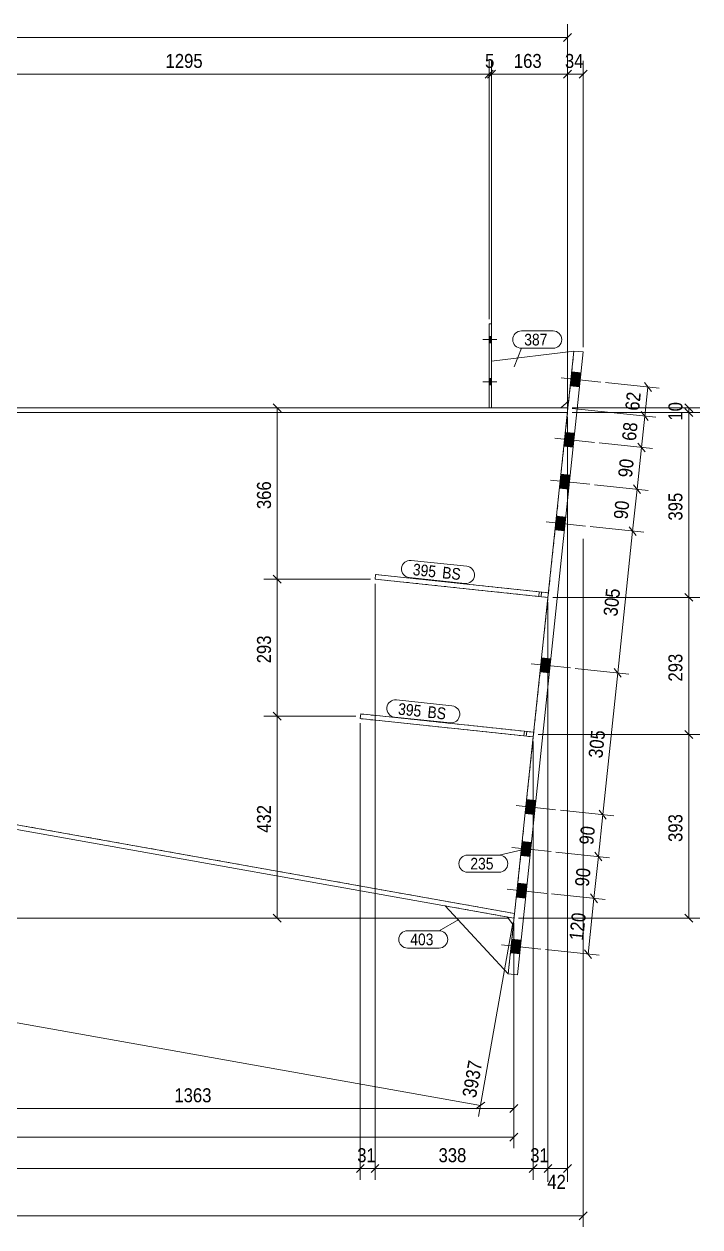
# Model space of a CAD drawing. Header units: millimetres. Extents: x 2 to 1174, y 1 to 825.
# Drawn here: x 835.3 to 979.8, y 291.5 to 548.8 of the extents above; entities that cross this region are included whole.
import ezdxf

# ---------------------------------------------------------------- set-up
doc = ezdxf.new("R2010")
doc.units = ezdxf.units.MM
doc.linetypes.add('XKITLINE00', pattern=[0])
doc.linetypes.add('XKITLINE01', pattern=[4, 1, -1, 1, -1])
for name, color, linetype, lineweight in [('Bolt', 3, 'Continuous', 0), ('Dimensions', 7, 'Continuous', 0), ('Part', 2, 'Continuous', 0), ('PartMark', 7, 'Continuous', 0)]:
    doc.layers.add(name, color=color, linetype=linetype, lineweight=lineweight)
doc.styles.add('ARIAL', font='ARIAL.TTF')

# ---------------------------------------------------------------- blocks, each defined once
blk = doc.blocks.new('*A35')
at = {"layer": 'Part', "color": 2, "linetype": 'XKITLINE00', "lineweight": 0}
for p, q in [((935.25, 484.69), (934.75, 484.69)), ((934.75, 484.69), (934.75, 466.69)), ((935.25, 466.69), (935.25, 484.69))]:
    blk.add_line(p, q, dxfattribs=at)
at = {"layer": 'Part', "color": 7, "linetype": 'XKITLINE01', "lineweight": 0}
blk.add_line((934.75, 466.69), (935.25, 466.69), dxfattribs=at)
blk = doc.blocks.new('*A36')
at = {"layer": 'Part', "color": 2, "linetype": 'XKITLINE00', "lineweight": 0}
for p, q in [((952.91, 478.85), (935.25, 476.69)), ((935.25, 476.69), (935.26, 466.69)), ((950.12, 466.69), (951.78, 468.18))]:
    blk.add_line(p, q, dxfattribs=at)
at = {"layer": 'Part', "color": 7, "linetype": 'XKITLINE01', "lineweight": 0}
for p, q in [((951.78, 468.18), (952.91, 478.85)), ((935.26, 466.69), (950.12, 466.69))]:
    blk.add_line(p, q, dxfattribs=at)
blk = doc.blocks.new('*A40')
at = {"layer": 'Part', "color": 2, "linetype": 'XKITLINE00', "lineweight": 0}
for p, q in [((910.46, 431.04), (910.35, 430.05)), ((947.35, 426.14), (910.35, 430.05)), ((947.45, 427.14), (910.46, 431.04)), ((945.36, 426.35), (945.46, 427.35))]:
    blk.add_line(p, q, dxfattribs=at)
at = {"layer": 'Part', "color": 7, "linetype": 'XKITLINE01', "lineweight": 0}
for p, q in [((945.86, 426.3), (945.96, 427.3)), ((947.45, 427.14), (947.35, 426.14))]:
    blk.add_line(p, q, dxfattribs=at)
blk = doc.blocks.new('*A41')
at = {"layer": 'Part', "color": 2, "linetype": 'XKITLINE00', "lineweight": 0}
for p, q in [((907.31, 401.21), (907.21, 400.21)), ((944.2, 396.31), (907.21, 400.21)), ((944.31, 397.3), (907.31, 401.21)), ((942.21, 396.52), (942.32, 397.51))]:
    blk.add_line(p, q, dxfattribs=at)
at = {"layer": 'Part', "color": 7, "linetype": 'XKITLINE01', "lineweight": 0}
for p, q in [((942.71, 396.47), (942.81, 397.46)), ((944.31, 397.3), (944.2, 396.31))]:
    blk.add_line(p, q, dxfattribs=at)
blk = doc.blocks.new('*A42')
at = {"layer": 'Part', "color": 7, "linetype": 'XKITLINE01', "lineweight": 0}
for p, q in [((910.35, 430.05), (910.46, 431.04)), ((947.35, 426.14), (910.35, 430.05)), ((947.45, 427.14), (910.46, 431.04)), ((945.36, 426.35), (945.46, 427.35)), ((945.86, 426.3), (945.96, 427.3)), ((947.45, 427.14), (947.35, 426.14))]:
    blk.add_line(p, q, dxfattribs=at)
blk = doc.blocks.new('*A43')
at = {"layer": 'Part', "color": 7, "linetype": 'XKITLINE01', "lineweight": 0}
for p, q in [((907.21, 400.21), (907.31, 401.21)), ((944.2, 396.31), (907.21, 400.21)), ((944.31, 397.3), (907.31, 401.21)), ((942.21, 396.52), (942.32, 397.51)), ((942.71, 396.47), (942.81, 397.46)), ((944.31, 397.3), (944.2, 396.31))]:
    blk.add_line(p, q, dxfattribs=at)
blk = doc.blocks.new('*A44')
at = {"layer": 'Part', "color": 2, "linetype": 'XKITLINE00', "lineweight": 0}
for p, q in [((938.85, 345.59), (925.34, 360.15)), ((938.63, 357.78), (939.95, 356.03))]:
    blk.add_line(p, q, dxfattribs=at)
at = {"layer": 'Part', "color": 7, "linetype": 'XKITLINE01', "lineweight": 0}
for p, q in [((925.34, 360.15), (938.63, 357.78)), ((939.95, 356.03), (938.85, 345.59))]:
    blk.add_line(p, q, dxfattribs=at)
blk = doc.blocks.new('*A45')
at = {"layer": 'Part', "color": 7, "linetype": 'XKITLINE01', "lineweight": 0}
for p, q in [((552.43, 465.69), (951.52, 465.69)), ((951.52, 465.69), (940.21, 358.51)), ((940.21, 358.51), (552.6, 427.67))]:
    blk.add_line(p, q, dxfattribs=at)
blk = doc.blocks.new('*A50')
at = {"layer": 'Part', "color": 2, "linetype": 'XKITLINE00', "lineweight": 0}
for p, q in [((552.6, 427.67), (940.21, 358.51)), ((940.04, 357.53), (552.43, 426.69)), ((940.21, 358.51), (940.04, 357.53))]:
    blk.add_line(p, q, dxfattribs=at)
blk = doc.blocks.new('*A52')
at = {"layer": 'Part', "color": 2, "linetype": 'XKITLINE00', "lineweight": 0}
for p, q in [((552.43, 466.69), (951.52, 466.69)), ((951.52, 466.69), (951.52, 465.69)), ((951.52, 465.69), (552.43, 465.69))]:
    blk.add_line(p, q, dxfattribs=at)
blk = doc.blocks.new('*A53')
at = {"layer": 'Part', "color": 2, "linetype": 'XKITLINE00', "lineweight": 0}
for p, q in [((952.91, 478.85), (938.85, 345.59)), ((954.9, 478.64), (952.91, 478.85)), ((940.84, 345.38), (954.9, 478.64)), ((938.85, 345.59), (940.84, 345.38))]:
    blk.add_line(p, q, dxfattribs=at)
blk = doc.blocks.new('*A75')
at = {"layer": 'Bolt'}
for points in [[(934.75, 481.99), (935.25, 481.99), (935.25, 480.59), (934.75, 480.59)], [(934.75, 481.99), (935.25, 481.99), (935.25, 480.59), (934.75, 480.59)], [(934.75, 472.99), (935.25, 472.99), (935.25, 471.59), (934.75, 471.59)], [(934.75, 472.99), (935.25, 472.99), (935.25, 471.59), (934.75, 471.59)]]:
    blk.add_hatch(color=3, dxfattribs=at).paths.add_polyline_path(points, flags=17)
at = {"layer": 'Bolt', "color": 3, "linetype": 'XKITLINE00', "lineweight": 0}
for p, q in [((936.41, 481.29), (933.41, 481.29)), ((936.41, 481.29), (933.41, 481.29)), ((935.25, 481.99), (934.75, 481.99)), ((935.25, 481.99), (934.75, 481.99)), ((935.25, 480.59), (934.75, 480.59)), ((935.25, 480.59), (934.75, 480.59)), ((936.41, 472.29), (933.41, 472.29)), ((936.41, 472.29), (933.41, 472.29)), ((935.25, 472.99), (934.75, 472.99)), ((935.25, 472.99), (934.75, 472.99)), ((935.25, 471.59), (934.75, 471.59)), ((935.25, 471.59), (934.75, 471.59))]:
    blk.add_line(p, q, dxfattribs=at)
blk = doc.blocks.new('*A76')
at = {"layer": 'Bolt'}
for points in [[(954.11, 471.18), (952.12, 471.39), (952.44, 474.38), (954.42, 474.17)], [(954.11, 471.18), (952.12, 471.39), (952.44, 474.38), (954.42, 474.17)], [(952.75, 458.25), (950.76, 458.46), (951.07, 461.45), (953.06, 461.24)], [(952.75, 458.25), (950.76, 458.46), (951.07, 461.45), (953.06, 461.24)], [(951.8, 449.3), (949.81, 449.51), (950.13, 452.5), (952.12, 452.29)], [(951.8, 449.3), (949.81, 449.51), (950.13, 452.5), (952.12, 452.29)], [(950.86, 440.35), (948.87, 440.56), (949.18, 443.55), (951.17, 443.34)], [(950.86, 440.35), (948.87, 440.56), (949.18, 443.55), (951.17, 443.34)], [(947.66, 410.02), (945.67, 410.23), (945.98, 413.22), (947.97, 413.01)], [(947.66, 410.02), (945.67, 410.23), (945.98, 413.22), (947.97, 413.01)], [(944.46, 379.69), (942.47, 379.9), (942.78, 382.88), (944.77, 382.67)], [(944.46, 379.69), (942.47, 379.9), (942.78, 382.88), (944.77, 382.67)], [(943.51, 370.74), (941.53, 370.95), (941.84, 373.93), (943.83, 373.72)], [(943.51, 370.74), (941.53, 370.95), (941.84, 373.93), (943.83, 373.72)], [(942.57, 361.79), (940.58, 362), (940.9, 364.98), (942.89, 364.77)], [(942.57, 361.79), (940.58, 362), (940.9, 364.98), (942.89, 364.77)], [(941.31, 349.86), (939.32, 350.07), (939.64, 353.05), (941.63, 352.84)], [(941.31, 349.86), (939.32, 350.07), (939.64, 353.05), (941.63, 352.84)]]:
    blk.add_hatch(color=3, dxfattribs=at).paths.add_polyline_path(points, flags=17)
at = {"layer": 'Bolt', "color": 3, "linetype": 'XKITLINE00', "lineweight": 0}
for p, q in [((954.42, 474.17), (952.44, 474.38)), ((954.42, 474.17), (952.44, 474.38)), ((958.64, 472.21), (950.19, 473.1)), ((958.64, 472.21), (950.19, 473.1)), ((954.11, 471.18), (952.12, 471.39)), ((954.11, 471.18), (952.12, 471.39)), ((953.06, 461.24), (951.07, 461.45)), ((953.06, 461.24), (951.07, 461.45)), ((957.28, 459.28), (948.83, 460.18)), ((957.28, 459.28), (948.83, 460.18)), ((952.75, 458.25), (950.76, 458.46)), ((952.75, 458.25), (950.76, 458.46)), ((956.33, 450.33), (947.88, 451.23)), ((956.33, 450.33), (947.88, 451.23)), ((952.12, 452.29), (950.13, 452.5)), ((952.12, 452.29), (950.13, 452.5)), ((951.8, 449.3), (949.81, 449.51)), ((951.8, 449.3), (949.81, 449.51)), ((951.17, 443.34), (949.18, 443.55)), ((951.17, 443.34), (949.18, 443.55)), ((955.39, 441.38), (946.94, 442.28)), ((955.39, 441.38), (946.94, 442.28)), ((950.86, 440.35), (948.87, 440.56)), ((950.86, 440.35), (948.87, 440.56)), ((952.19, 411.05), (943.74, 411.94)), ((952.19, 411.05), (943.74, 411.94)), ((947.97, 413.01), (945.98, 413.22)), ((947.97, 413.01), (945.98, 413.22)), ((947.66, 410.02), (945.67, 410.23)), ((947.66, 410.02), (945.67, 410.23)), ((948.99, 380.72), (940.54, 381.61)), ((948.99, 380.72), (940.54, 381.61)), ((944.77, 382.67), (942.78, 382.88)), ((944.77, 382.67), (942.78, 382.88)), ((944.46, 379.69), (942.47, 379.9)), ((944.46, 379.69), (942.47, 379.9)), ((943.83, 373.72), (941.84, 373.93)), ((943.83, 373.72), (941.84, 373.93)), ((948.05, 371.77), (939.59, 372.66)), ((948.05, 371.77), (939.59, 372.66)), ((943.51, 370.74), (941.53, 370.95)), ((943.51, 370.74), (941.53, 370.95)), ((947.1, 362.82), (938.65, 363.71)), ((947.1, 362.82), (938.65, 363.71)), ((942.89, 364.77), (940.9, 364.98)), ((942.89, 364.77), (940.9, 364.98)), ((942.57, 361.79), (940.58, 362)), ((942.57, 361.79), (940.58, 362)), ((941.63, 352.84), (939.64, 353.05)), ((941.63, 352.84), (939.64, 353.05)), ((945.85, 350.89), (937.39, 351.78)), ((945.85, 350.89), (937.39, 351.78)), ((941.31, 349.86), (939.32, 350.07)), ((941.31, 349.86), (939.32, 350.07))]:
    blk.add_line(p, q, dxfattribs=at)
blk = doc.blocks.new('*A182')
at = {"layer": 'Dimensions', "color": 7, "linetype": 'XKITLINE00', "lineweight": 0}
for p, q in [((951.52, 466.69), (951.52, 548.8)), ((115.45, 545.95), (951.52, 545.95)), ((952.37, 546.8), (950.67, 545.1))]:
    blk.add_line(p, q, dxfattribs=at)
at = {"layer": 'Dimensions', "color": 3}
blk.add_point((951.52, 545.95), dxfattribs=at)
blk = doc.blocks.new('*A184')
at = {"layer": 'Dimensions', "color": 7, "linetype": 'XKITLINE00', "lineweight": 0}
for p, q in [((907.21, 399.21), (907.21, 301.56)), ((115.45, 303.96), (907.21, 303.96)), ((908.05, 304.81), (906.36, 303.11))]:
    blk.add_line(p, q, dxfattribs=at)
at = {"layer": 'Dimensions', "color": 3}
blk.add_point((907.21, 303.96), dxfattribs=at)
blk = doc.blocks.new('*A186')
at = {"layer": 'Dimensions', "color": 7, "linetype": 'XKITLINE00', "lineweight": 0}
for p, q in [((954.9, 438.65), (954.9, 291.46)), ((115.45, 293.86), (954.9, 293.86)), ((955.74, 294.71), (954.05, 293.01))]:
    blk.add_line(p, q, dxfattribs=at)
at = {"layer": 'Dimensions', "color": 3}
blk.add_point((954.9, 293.86), dxfattribs=at)
blk = doc.blocks.new('*A198')
at = {"layer": 'Dimensions', "color": 7, "linetype": 'XKITLINE00', "lineweight": 0}
for p, q in [((672.1, 410.68), (647.74, 410.68)), ((649.74, 411.53), (651.43, 409.83)), ((650.59, 357.53), (650.59, 410.68)), ((649.74, 358.38), (651.43, 356.68)), ((939.04, 357.53), (647.74, 357.53))]:
    blk.add_line(p, q, dxfattribs=at)
at = {"layer": 'Dimensions', "color": 3}
for p in [(650.59, 410.68), (650.59, 357.53)]:
    blk.add_point(p, dxfattribs=at)
at = {"layer": 'Dimensions', "color": 3, "style": 'ARIAL', "width": 0.85}
for s, p in [('522', (651.89, 411.88)), ('10', (652.55, 358.73))]:
    blk.add_text(s, height=3, dxfattribs=at).set_placement(p)
blk.add_text('531', height=3, rotation=90.0002, dxfattribs=at).set_placement((649.24, 380.77))
blk = doc.blocks.new('*A199')
at = {"layer": 'Dimensions', "color": 7, "linetype": 'XKITLINE00', "lineweight": 0}
for p, q in [((940.04, 356.53), (940.04, 308.29)), ((940.89, 311.54), (939.19, 309.84)), ((552.43, 310.69), (940.04, 310.69))]:
    blk.add_line(p, q, dxfattribs=at)
at = {"layer": 'Dimensions', "color": 3}
blk.add_point((940.04, 310.69), dxfattribs=at)
blk = doc.blocks.new('*A201')
at = {"layer": 'Dimensions', "color": 7, "linetype": 'XKITLINE00', "lineweight": 0}
for p, q in [((545.28, 386.61), (932.89, 317.45)), ((939.86, 356.55), (932.47, 315.09)), ((933.87, 318.14), (931.9, 316.76))]:
    blk.add_line(p, q, dxfattribs=at)
at = {"layer": 'Dimensions', "color": 3}
blk.add_point((932.89, 317.45), dxfattribs=at)
at = {"layer": 'Dimensions', "color": 3, "style": 'ARIAL', "width": 0.85}
blk.add_text('3937', height=3, rotation=79.8818, dxfattribs=at).set_placement((931.93, 318.94))
blk = doc.blocks.new('*A202')
at = {"layer": 'Dimensions', "color": 7, "linetype": 'XKITLINE00', "lineweight": 0}
blk.add_line((939.04, 357.53), (527.72, 357.53), dxfattribs=at)
blk = doc.blocks.new('*A210')
at = {"layer": 'PartMark', "color": 7, "linetype": 'XKITLINE00', "lineweight": 0}
for p, q in [((918.07, 434.06), (929.96, 432.8)), ((917.68, 430.38), (929.57, 429.12))]:
    blk.add_line(p, q, dxfattribs=at)
for centre, start, end in [((917.87, 432.22), 83.9789, 263.9789), ((929.77, 430.96), 263.9789, 83.9789)]:
    blk.add_arc(centre, 1.85, start, end, dxfattribs=at)
at = {"layer": 'PartMark', "color": 3, "style": 'ARIAL', "width": 0.85}
for s, p in [('395', (918.34, 430.91)), ('BS', (924.62, 430.25))]:
    blk.add_text(s, height=2.5, rotation=-6.0218, dxfattribs=at).set_placement(p)
blk = doc.blocks.new('*A212')
at = {"layer": 'PartMark', "color": 7, "linetype": 'XKITLINE00', "lineweight": 0}
for p, q in [((914.92, 404.22), (926.81, 402.97)), ((914.53, 400.54), (926.43, 399.29))]:
    blk.add_line(p, q, dxfattribs=at)
for centre, start, end in [((914.73, 402.38), 83.9789, 263.9789), ((926.62, 401.13), 263.9789, 83.9789)]:
    blk.add_arc(centre, 1.85, start, end, dxfattribs=at)
at = {"layer": 'PartMark', "color": 3, "style": 'ARIAL', "width": 0.85}
for s, p in [('395', (915.19, 401.08)), ('BS', (921.47, 400.42))]:
    blk.add_text(s, height=2.5, rotation=-6.0218, dxfattribs=at).set_placement(p)
blk = doc.blocks.new('*A262')
at = {"layer": 'Dimensions', "color": 7, "linetype": 'XKITLINE00', "lineweight": 0}
for p, q in [((948.1, 362.72), (959.56, 361.51)), ((955.91, 349.82), (957.17, 361.76)), ((956.42, 362.69), (957.93, 360.83)), ((946.84, 350.78), (958.3, 349.57)), ((955.16, 350.76), (956.67, 348.89))]:
    blk.add_line(p, q, dxfattribs=at)
at = {"layer": 'Dimensions', "color": 3}
for p in [(957.17, 361.76), (955.91, 349.82)]:
    blk.add_point(p, dxfattribs=at)
at = {"layer": 'Dimensions', "color": 3, "style": 'ARIAL', "width": 0.85}
blk.add_text('120', height=3, rotation=83.9784, dxfattribs=at).set_placement((954.85, 352.61))
blk = doc.blocks.new('*A263')
at = {"layer": 'Dimensions', "color": 7, "linetype": 'XKITLINE00', "lineweight": 0}
for p, q in [((949.04, 371.67), (960.5, 370.46)), ((957.17, 361.76), (958.12, 370.71)), ((957.36, 371.64), (958.87, 369.78)), ((948.1, 362.72), (959.56, 361.51)), ((956.42, 362.69), (957.93, 360.83))]:
    blk.add_line(p, q, dxfattribs=at)
at = {"layer": 'Dimensions', "color": 3}
for p in [(958.12, 370.71), (957.17, 361.76)]:
    blk.add_point(p, dxfattribs=at)
at = {"layer": 'Dimensions', "color": 3, "style": 'ARIAL', "width": 0.85}
blk.add_text('90', height=3, rotation=83.9784, dxfattribs=at).set_placement((956.07, 364.16))
blk = doc.blocks.new('*A264')
at = {"layer": 'Dimensions', "color": 7, "linetype": 'XKITLINE00', "lineweight": 0}
for p, q in [((949.99, 380.62), (961.45, 379.41)), ((958.12, 370.71), (959.06, 379.66)), ((958.31, 380.59), (959.82, 378.73)), ((949.04, 371.67), (960.5, 370.46)), ((957.36, 371.64), (958.87, 369.78))]:
    blk.add_line(p, q, dxfattribs=at)
at = {"layer": 'Dimensions', "color": 3}
for p in [(959.06, 379.66), (958.12, 370.71)]:
    blk.add_point(p, dxfattribs=at)
at = {"layer": 'Dimensions', "color": 3, "style": 'ARIAL', "width": 0.85}
blk.add_text('90', height=3, rotation=83.9784, dxfattribs=at).set_placement((957.01, 373.11))
blk = doc.blocks.new('*A265')
at = {"layer": 'Dimensions', "color": 7, "linetype": 'XKITLINE00', "lineweight": 0}
for p, q in [((953.19, 410.95), (964.65, 409.74)), ((959.06, 379.66), (962.26, 409.99)), ((961.51, 410.92), (963.02, 409.06)), ((949.99, 380.62), (961.45, 379.41)), ((958.31, 380.59), (959.82, 378.73))]:
    blk.add_line(p, q, dxfattribs=at)
at = {"layer": 'Dimensions', "color": 3}
for p in [(962.26, 409.99), (959.06, 379.66)]:
    blk.add_point(p, dxfattribs=at)
at = {"layer": 'Dimensions', "color": 3, "style": 'ARIAL', "width": 0.85}
blk.add_text('305', height=3, rotation=83.9784, dxfattribs=at).set_placement((958.97, 391.65))
blk = doc.blocks.new('*A266')
at = {"layer": 'Dimensions', "color": 7, "linetype": 'XKITLINE00', "lineweight": 0}
for p, q in [((956.39, 441.28), (967.85, 440.07)), ((962.26, 409.99), (965.46, 440.32)), ((964.7, 441.26), (966.21, 439.39)), ((953.19, 410.95), (964.65, 409.74)), ((961.51, 410.92), (963.02, 409.06))]:
    blk.add_line(p, q, dxfattribs=at)
at = {"layer": 'Dimensions', "color": 3}
for p in [(965.46, 440.32), (962.26, 409.99)]:
    blk.add_point(p, dxfattribs=at)
at = {"layer": 'Dimensions', "color": 3, "style": 'ARIAL', "width": 0.85}
blk.add_text('305', height=3, rotation=83.9784, dxfattribs=at).set_placement((962.17, 421.98))
blk = doc.blocks.new('*A267')
at = {"layer": 'Dimensions', "color": 7, "linetype": 'XKITLINE00', "lineweight": 0}
for p, q in [((957.33, 450.23), (968.79, 449.02)), ((965.46, 440.32), (966.4, 449.27)), ((965.65, 450.21), (967.16, 448.34)), ((956.39, 441.28), (967.85, 440.07)), ((964.7, 441.26), (966.21, 439.39))]:
    blk.add_line(p, q, dxfattribs=at)
at = {"layer": 'Dimensions', "color": 3}
for p in [(966.4, 449.27), (965.46, 440.32)]:
    blk.add_point(p, dxfattribs=at)
at = {"layer": 'Dimensions', "color": 3, "style": 'ARIAL', "width": 0.85}
blk.add_text('90', height=3, rotation=83.9784, dxfattribs=at).set_placement((964.36, 442.73))
blk = doc.blocks.new('*A268')
at = {"layer": 'Dimensions', "color": 7, "linetype": 'XKITLINE00', "lineweight": 0}
for p, q in [((958.27, 459.18), (969.73, 457.97)), ((966.4, 449.27), (967.35, 458.22)), ((966.59, 459.16), (968.1, 457.29)), ((957.33, 450.23), (968.79, 449.02)), ((965.65, 450.21), (967.16, 448.34))]:
    blk.add_line(p, q, dxfattribs=at)
at = {"layer": 'Dimensions', "color": 3}
for p in [(967.35, 458.22), (966.4, 449.27)]:
    blk.add_point(p, dxfattribs=at)
at = {"layer": 'Dimensions', "color": 3, "style": 'ARIAL', "width": 0.85}
blk.add_text('90', height=3, rotation=83.9784, dxfattribs=at).set_placement((965.3, 451.68))
blk = doc.blocks.new('*A269')
at = {"layer": 'Dimensions', "color": 7, "linetype": 'XKITLINE00', "lineweight": 0}
for p, q in [((952.51, 466.58), (970.44, 464.69)), ((967.3, 465.88), (968.81, 464.01)), ((967.35, 458.22), (968.06, 464.94)), ((958.27, 459.18), (969.73, 457.97)), ((966.59, 459.16), (968.1, 457.29))]:
    blk.add_line(p, q, dxfattribs=at)
at = {"layer": 'Dimensions', "color": 3}
for p in [(968.06, 464.94), (967.35, 458.22)]:
    blk.add_point(p, dxfattribs=at)
at = {"layer": 'Dimensions', "color": 3, "style": 'ARIAL', "width": 0.85}
blk.add_text('68', height=3, rotation=83.9784, dxfattribs=at).set_placement((966.13, 459.51))
blk = doc.blocks.new('*A270')
at = {"layer": 'Dimensions', "color": 7, "linetype": 'XKITLINE00', "lineweight": 0}
for p, q in [((959.64, 472.11), (971.1, 470.9)), ((967.96, 472.08), (969.47, 470.22)), ((968.06, 464.94), (968.71, 471.15)), ((952.51, 466.58), (970.44, 464.69)), ((967.3, 465.88), (968.81, 464.01))]:
    blk.add_line(p, q, dxfattribs=at)
at = {"layer": 'Dimensions', "color": 3}
for p in [(968.71, 471.15), (968.06, 464.94)]:
    blk.add_point(p, dxfattribs=at)
at = {"layer": 'Dimensions', "color": 3, "style": 'ARIAL', "width": 0.85}
blk.add_text('62', height=3, rotation=83.9784, dxfattribs=at).set_placement((966.81, 465.98))
blk = doc.blocks.new('*A272')
at = {"layer": 'Dimensions', "color": 7, "linetype": 'XKITLINE00', "lineweight": 0}
for p, q in [((805.25, 485.69), (805.25, 540.91)), ((934.75, 485.69), (934.75, 540.91)), ((806.1, 538.91), (804.4, 537.22)), ((805.25, 538.06), (934.75, 538.06)), ((935.6, 538.91), (933.9, 537.22))]:
    blk.add_line(p, q, dxfattribs=at)
at = {"layer": 'Dimensions', "color": 3}
for p in [(805.25, 538.06), (934.75, 538.06)]:
    blk.add_point(p, dxfattribs=at)
at = {"layer": 'Dimensions', "color": 3, "style": 'ARIAL', "width": 0.85}
blk.add_text('1295', height=3, dxfattribs=at).set_placement((865.55, 539.41))
blk = doc.blocks.new('*A273')
at = {"layer": 'Dimensions', "color": 7, "linetype": 'XKITLINE00', "lineweight": 0}
for p, q in [((934.75, 485.69), (934.75, 540.91)), ((935.25, 477.69), (935.25, 540.91)), ((935.6, 538.91), (933.9, 537.22)), ((936.1, 538.91), (934.4, 537.22)), ((934.75, 538.06), (935.25, 538.06))]:
    blk.add_line(p, q, dxfattribs=at)
at = {"layer": 'Dimensions', "color": 3}
for p in [(934.75, 538.06), (935.25, 538.06)]:
    blk.add_point(p, dxfattribs=at)
at = {"layer": 'Dimensions', "color": 3, "style": 'ARIAL', "width": 0.85}
blk.add_text('5', height=3, dxfattribs=at).set_placement((933.89, 539.41))
blk = doc.blocks.new('*A274')
at = {"layer": 'Dimensions', "color": 7, "linetype": 'XKITLINE00', "lineweight": 0}
for p, q in [((935.25, 477.69), (935.25, 540.91)), ((951.52, 467.69), (951.52, 540.91)), ((936.1, 538.91), (934.4, 537.22)), ((935.25, 538.06), (951.52, 538.06)), ((952.37, 538.91), (950.67, 537.22))]:
    blk.add_line(p, q, dxfattribs=at)
at = {"layer": 'Dimensions', "color": 3}
for p in [(935.25, 538.06), (951.52, 538.06)]:
    blk.add_point(p, dxfattribs=at)
at = {"layer": 'Dimensions', "color": 3, "style": 'ARIAL', "width": 0.85}
blk.add_text('163', height=3, dxfattribs=at).set_placement((940.05, 539.41))
blk = doc.blocks.new('*A275')
at = {"layer": 'Dimensions', "color": 7, "linetype": 'XKITLINE00', "lineweight": 0}
for p, q in [((951.52, 467.69), (951.52, 540.91)), ((954.9, 479.64), (954.9, 540.91)), ((952.37, 538.91), (950.67, 537.22)), ((951.52, 538.06), (954.9, 538.06)), ((955.74, 538.91), (954.05, 537.22))]:
    blk.add_line(p, q, dxfattribs=at)
at = {"layer": 'Dimensions', "color": 3}
for p in [(951.52, 538.06), (954.9, 538.06)]:
    blk.add_point(p, dxfattribs=at)
at = {"layer": 'Dimensions', "color": 3, "style": 'ARIAL', "width": 0.85}
blk.add_text('34', height=3, dxfattribs=at).set_placement((950.98, 539.41))
blk = doc.blocks.new('*A276')
at = {"layer": 'Dimensions', "color": 7, "linetype": 'XKITLINE00', "lineweight": 0}
for p, q in [((910.35, 429.05), (910.35, 301.56)), ((907.21, 399.21), (907.21, 301.56)), ((908.05, 304.81), (906.36, 303.11)), ((907.21, 303.96), (910.35, 303.96)), ((911.2, 304.81), (909.5, 303.11))]:
    blk.add_line(p, q, dxfattribs=at)
at = {"layer": 'Dimensions', "color": 3}
for p in [(907.21, 303.96), (910.35, 303.96)]:
    blk.add_point(p, dxfattribs=at)
at = {"layer": 'Dimensions', "color": 3, "style": 'ARIAL', "width": 0.85}
blk.add_text('31', height=3, dxfattribs=at).set_placement((906.55, 305.31))
blk = doc.blocks.new('*A277')
at = {"layer": 'Dimensions', "color": 7, "linetype": 'XKITLINE00', "lineweight": 0}
for p, q in [((910.35, 429.05), (910.35, 301.56)), ((944.2, 395.31), (944.2, 301.56)), ((911.2, 304.81), (909.5, 303.11)), ((910.35, 303.96), (944.2, 303.96)), ((945.05, 304.81), (943.35, 303.11))]:
    blk.add_line(p, q, dxfattribs=at)
at = {"layer": 'Dimensions', "color": 3}
for p in [(910.35, 303.96), (944.2, 303.96)]:
    blk.add_point(p, dxfattribs=at)
at = {"layer": 'Dimensions', "color": 3, "style": 'ARIAL', "width": 0.85}
blk.add_text('338', height=3, dxfattribs=at).set_placement((923.94, 305.31))
blk = doc.blocks.new('*A278')
at = {"layer": 'Dimensions', "color": 7, "linetype": 'XKITLINE00', "lineweight": 0}
for p, q in [((947.35, 425.14), (947.35, 301.56)), ((944.2, 395.31), (944.2, 301.56)), ((945.05, 304.81), (943.35, 303.11)), ((944.2, 303.96), (947.35, 303.96)), ((948.2, 304.81), (946.5, 303.11))]:
    blk.add_line(p, q, dxfattribs=at)
at = {"layer": 'Dimensions', "color": 3}
for p in [(944.2, 303.96), (947.35, 303.96)]:
    blk.add_point(p, dxfattribs=at)
at = {"layer": 'Dimensions', "color": 3, "style": 'ARIAL', "width": 0.85}
blk.add_text('31', height=3, dxfattribs=at).set_placement((943.55, 305.31))
blk = doc.blocks.new('*A279')
at = {"layer": 'Dimensions', "color": 7, "linetype": 'XKITLINE00', "lineweight": 0}
for p, q in [((951.52, 464.69), (951.52, 301.11)), ((947.35, 425.14), (947.35, 301.11)), ((948.2, 304.81), (946.5, 303.11)), ((947.35, 303.96), (951.52, 303.96)), ((952.37, 304.81), (950.67, 303.11))]:
    blk.add_line(p, q, dxfattribs=at)
at = {"layer": 'Dimensions', "color": 3}
for p in [(947.35, 303.96), (951.52, 303.96)]:
    blk.add_point(p, dxfattribs=at)
at = {"layer": 'Dimensions', "color": 3, "style": 'ARIAL', "width": 0.85}
blk.add_text('42', height=3, dxfattribs=at).set_placement((947.21, 299.61))
blk = doc.blocks.new('*A280')
at = {"layer": 'Dimensions', "color": 7, "linetype": 'XKITLINE00', "lineweight": 0}
for p, q in [((803.75, 381.68), (803.75, 314.38)), ((940.04, 356.53), (940.04, 314.38)), ((804.6, 317.63), (802.9, 315.93)), ((803.75, 316.78), (940.04, 316.78)), ((940.89, 317.63), (939.19, 315.93))]:
    blk.add_line(p, q, dxfattribs=at)
at = {"layer": 'Dimensions', "color": 3}
for p in [(803.75, 316.78), (940.04, 316.78)]:
    blk.add_point(p, dxfattribs=at)
at = {"layer": 'Dimensions', "color": 3, "style": 'ARIAL', "width": 0.85}
blk.add_text('1363', height=3, dxfattribs=at).set_placement((867.44, 318.13))
blk = doc.blocks.new('*A281')
at = {"layer": 'Dimensions', "color": 7, "linetype": 'XKITLINE00', "lineweight": 0}
for p, q in [((945.25, 396.81), (979.85, 396.81)), ((976.6, 397.66), (978.3, 395.96)), ((977.45, 357.53), (977.45, 396.81)), ((976.6, 358.38), (978.3, 356.68)), ((941.04, 357.53), (979.85, 357.53))]:
    blk.add_line(p, q, dxfattribs=at)
at = {"layer": 'Dimensions', "color": 3}
for p in [(977.45, 396.81), (977.45, 357.53)]:
    blk.add_point(p, dxfattribs=at)
at = {"layer": 'Dimensions', "color": 3, "style": 'ARIAL', "width": 0.85}
blk.add_text('393', height=3, rotation=90.0002, dxfattribs=at).set_placement((976.1, 373.83))
blk = doc.blocks.new('*A282')
at = {"layer": 'Dimensions', "color": 7, "linetype": 'XKITLINE00', "lineweight": 0}
for p, q in [((948.35, 426.14), (979.85, 426.14)), ((976.6, 426.99), (978.3, 425.3)), ((977.45, 396.81), (977.45, 426.14)), ((945.25, 396.81), (979.85, 396.81)), ((976.6, 397.66), (978.3, 395.96))]:
    blk.add_line(p, q, dxfattribs=at)
at = {"layer": 'Dimensions', "color": 3}
for p in [(977.45, 426.14), (977.45, 396.81)]:
    blk.add_point(p, dxfattribs=at)
at = {"layer": 'Dimensions', "color": 3, "style": 'ARIAL', "width": 0.85}
blk.add_text('293', height=3, rotation=90.0002, dxfattribs=at).set_placement((976.1, 408.14))
blk = doc.blocks.new('*A283')
at = {"layer": 'Dimensions', "color": 7, "linetype": 'XKITLINE00', "lineweight": 0}
for p, q in [((976.6, 466.54), (978.3, 464.84)), ((952.52, 465.69), (979.85, 465.69)), ((977.45, 426.14), (977.45, 465.69)), ((948.35, 426.14), (979.85, 426.14)), ((976.6, 426.99), (978.3, 425.3))]:
    blk.add_line(p, q, dxfattribs=at)
at = {"layer": 'Dimensions', "color": 3}
for p in [(977.45, 465.69), (977.45, 426.14)]:
    blk.add_point(p, dxfattribs=at)
at = {"layer": 'Dimensions', "color": 3, "style": 'ARIAL', "width": 0.85}
blk.add_text('395', height=3, rotation=90.0002, dxfattribs=at).set_placement((976.1, 442.58))
blk = doc.blocks.new('*A284')
at = {"layer": 'Dimensions', "color": 7, "linetype": 'XKITLINE00', "lineweight": 0}
for p, q in [((952.52, 466.69), (979.85, 466.69)), ((976.6, 467.54), (978.3, 465.84)), ((976.6, 466.54), (978.3, 464.84)), ((977.45, 465.69), (977.45, 466.69)), ((952.52, 465.69), (979.85, 465.69))]:
    blk.add_line(p, q, dxfattribs=at)
at = {"layer": 'Dimensions', "color": 3}
for p in [(977.45, 466.69), (977.45, 465.69)]:
    blk.add_point(p, dxfattribs=at)
at = {"layer": 'Dimensions', "color": 3, "style": 'ARIAL', "width": 0.85}
blk.add_text('10', height=3, rotation=90.0002, dxfattribs=at).set_placement((976.1, 463.96))
blk = doc.blocks.new('*A285')
at = {"layer": 'Dimensions', "color": 7, "linetype": 'XKITLINE00', "lineweight": 0}
for p, q in [((888.6, 401.56), (890.3, 399.86)), ((906.26, 400.71), (886.6, 400.71)), ((889.45, 357.53), (889.45, 400.71)), ((888.6, 358.38), (890.3, 356.68)), ((939.04, 357.53), (886.6, 357.53))]:
    blk.add_line(p, q, dxfattribs=at)
at = {"layer": 'Dimensions', "color": 3}
for p in [(889.45, 400.71), (889.45, 357.53)]:
    blk.add_point(p, dxfattribs=at)
at = {"layer": 'Dimensions', "color": 3, "style": 'ARIAL', "width": 0.85}
blk.add_text('432', height=3, rotation=90.0002, dxfattribs=at).set_placement((888.1, 375.78))
blk = doc.blocks.new('*A286')
at = {"layer": 'Dimensions', "color": 7, "linetype": 'XKITLINE00', "lineweight": 0}
for p, q in [((909.35, 430.05), (886.6, 430.05)), ((888.6, 430.89), (890.3, 429.2)), ((889.45, 400.71), (889.45, 430.05)), ((888.6, 401.56), (890.3, 399.86)), ((906.26, 400.71), (886.6, 400.71))]:
    blk.add_line(p, q, dxfattribs=at)
at = {"layer": 'Dimensions', "color": 3}
for p in [(889.45, 430.05), (889.45, 400.71)]:
    blk.add_point(p, dxfattribs=at)
at = {"layer": 'Dimensions', "color": 3, "style": 'ARIAL', "width": 0.85}
blk.add_text('293', height=3, rotation=90.0002, dxfattribs=at).set_placement((888.1, 412.04))
blk = doc.blocks.new('*A287')
at = {"layer": 'Dimensions', "color": 7, "linetype": 'XKITLINE00', "lineweight": 0}
for p, q in [((909.35, 466.69), (886.6, 466.69)), ((888.6, 467.54), (890.3, 465.84)), ((889.45, 430.05), (889.45, 466.69)), ((909.35, 430.05), (886.6, 430.05)), ((888.6, 430.89), (890.3, 429.2))]:
    blk.add_line(p, q, dxfattribs=at)
at = {"layer": 'Dimensions', "color": 3}
for p in [(889.45, 466.69), (889.45, 430.05)]:
    blk.add_point(p, dxfattribs=at)
at = {"layer": 'Dimensions', "color": 3, "style": 'ARIAL', "width": 0.85}
blk.add_text('366', height=3, rotation=90.0002, dxfattribs=at).set_placement((888.1, 445.03))
blk = doc.blocks.new('*A288')
at = {"layer": 'Dimensions', "color": 7, "linetype": 'XKITLINE00', "lineweight": 0}
for p, q in [((801.6, 387.48), (782.6, 387.48)), ((784.6, 388.33), (786.3, 386.63)), ((785.45, 357.53), (785.45, 387.48)), ((784.6, 358.38), (786.3, 356.68)), ((939.04, 357.53), (782.6, 357.53))]:
    blk.add_line(p, q, dxfattribs=at)
at = {"layer": 'Dimensions', "color": 3}
for p in [(785.45, 387.48), (785.45, 357.53)]:
    blk.add_point(p, dxfattribs=at)
at = {"layer": 'Dimensions', "color": 3, "style": 'ARIAL', "width": 0.85}
for s, p in [('290', (786.75, 388.68)), ('10', (787.41, 358.73))]:
    blk.add_text(s, height=3, dxfattribs=at).set_placement(p)
blk.add_text('300', height=3, rotation=90.0002, dxfattribs=at).set_placement((784.1, 369.17))
blk = doc.blocks.new('*A292')
at = {"layer": 'PartMark', "color": 7, "linetype": 'XKITLINE00', "lineweight": 0}
for p, q in [((930.14, 371.03), (936.9, 371.03)), ((942.1, 372.18), (936.9, 371.03)), ((930.14, 367.33), (936.9, 367.33))]:
    blk.add_line(p, q, dxfattribs=at)
for centre, start, end in [((930.14, 369.18), 90, 270), ((936.9, 369.18), 270, 90)]:
    blk.add_arc(centre, 1.85, start, end, dxfattribs=at)
at = {"layer": 'PartMark', "color": 3, "style": 'ARIAL', "width": 0.85}
blk.add_text('235', height=2.5, dxfattribs=at).set_placement((930.74, 367.93))
blk = doc.blocks.new('*A293')
at = {"layer": 'PartMark', "color": 7, "linetype": 'XKITLINE00', "lineweight": 0}
for p, q in [((928.29, 357.21), (924.05, 354.82)), ((917.29, 354.82), (924.05, 354.82)), ((917.29, 351.12), (924.05, 351.12))]:
    blk.add_line(p, q, dxfattribs=at)
for centre, start, end in [((917.29, 352.97), 90, 270), ((924.05, 352.97), 270, 90)]:
    blk.add_arc(centre, 1.85, start, end, dxfattribs=at)
at = {"layer": 'PartMark', "color": 3, "style": 'ARIAL', "width": 0.85}
blk.add_text('403', height=2.5, dxfattribs=at).set_placement((917.89, 351.72))
blk = doc.blocks.new('*A294')
at = {"layer": 'PartMark', "color": 7, "linetype": 'XKITLINE00', "lineweight": 0}
for p, q in [((941.67, 483.14), (948.43, 483.14)), ((940.11, 475.49), (941.67, 479.44)), ((941.67, 479.44), (948.43, 479.44))]:
    blk.add_line(p, q, dxfattribs=at)
for centre, start, end in [((941.67, 481.29), 90, 270), ((948.43, 481.29), 270, 90)]:
    blk.add_arc(centre, 1.85, start, end, dxfattribs=at)
at = {"layer": 'PartMark', "color": 3, "style": 'ARIAL', "width": 0.85}
blk.add_text('387', height=2.5, dxfattribs=at).set_placement((942.27, 480.04))

msp = doc.modelspace()

# ---------------------------------------------------------------- block references
at = {"lineweight": 0}
for name in ['*A182', '*A272', '*A273', '*A274', '*A275', '*A35', '*A75', '*A294', '*A36', '*A53', '*A76', '*A270', '*A52', '*A287', '*A283', '*A269', '*A284', '*A45', '*A279', '*A268', '*A267', '*A266', '*A186', '*A210', '*A286', '*A40', '*A42', '*A202', '*A50', '*A276', '*A277', '*A201', '*A199', '*A278', '*A282', '*A198', '*A265', '*A212', '*A285', '*A184', '*A41', '*A43', '*A281', '*A288', '*A280', '*A264', '*A292', '*A263', '*A262', '*A44', '*A293']:
    msp.add_blockref(name, (0, 0), dxfattribs=at)

doc.saveas('drawing.dxf')
